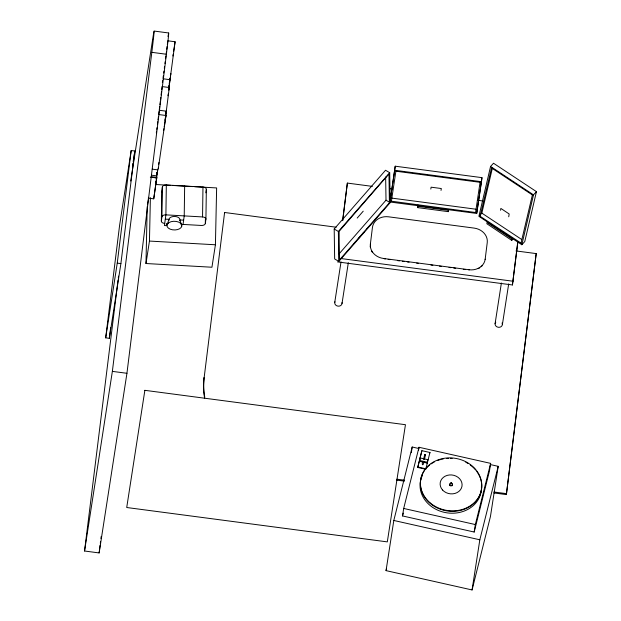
<?xml version="1.0" encoding="UTF-8"?>
<svg xmlns="http://www.w3.org/2000/svg" width="621" height="621" viewBox="0 0 621 621"><rect width="100%" height="100%" fill="white"/><g stroke="black" fill="none" stroke-linecap="round" stroke-linejoin="round"><path stroke-width="0.93" d="M164.728 223.397A3.679 2.142 0.8 0 1 161.351 221.06L161.778 191.198L162.368 186.929A3.679 2.142 0.8 0 1 166.327 184.996L202.974 187.061A3.679 2.142 0.8 0 1 206.343 189.405L205.916 219.267L205.326 223.537A3.679 2.142 0.8 0 1 201.367 225.462L181.216 224.328M161.351 221.06L161.941 216.791L162.368 186.929M166.327 184.996L165.9 214.866L164.433 225.532L166.265 225.64L166.56 223.506L168.392 223.607M184.654 186.028L184.227 215.898L183.048 224.429M205.916 219.267A3.679 2.142 0.8 0 0 202.547 216.931L202.974 187.061M205.326 223.537L205.38 219.679M194.652 186.696L216.636 187.938L215.417 244.775L211.94 267.232L145.982 263.521L147.2 206.677M145.982 263.521L149.459 241.064L150.391 197.711M158.301 167.825L158.2 169.176L165.993 115.506L158.704 114.543M166.133 112.021L166.203 111.167L165.458 115.778M161.724 89.719L162.027 86.567L169.316 87.53L165.108 120.358L166.024 112.937M161.111 94.959L161.522 91.489M158.697 164.262L158.906 162.531M389.972 202.004L395.228 166.203L481.966 177.645L481.469 181.712L476.711 213.445L389.972 202.004L395.228 166.203M480.103 182.108L475.554 212.506L391.385 201.196M391.362 201.406L395.919 171.008M476.711 213.445L481.966 177.645M105.686 337.84L119.612 225.244L131.178 150.53L134.819 151.012L120.893 263.599L109.327 338.321L105.686 337.84L117.253 263.118L131.178 150.53M109.327 338.321L110.639 327.733M168.539 33.433A44.114 0.598 -82.5 0 1 166.397 54.252L126.94 373.291L99.135 552.931L84.549 551.006L118.075 279.97M118.308 278.045L118.549 276.128M84.549 551.006L112.362 371.374L151.819 52.327A44.114 0.598 -82.5 0 0 152.983 37.252L130.728 181.014M99.135 552.931L100.082 545.238M100.323 543.321L100.555 541.396M100.912 538.516L101.153 536.591M159.698 106.525L159.232 110.259L166.521 111.221M166.18 53.996L166.529 51.17M166.762 49.284L167.111 46.451M167.344 44.572L167.81 40.8L175.099 41.762L168.796 88.989L170.208 78.083M159.915 104.732L160.358 101.145M160.575 99.352L160.8 97.559M148.256 198.107L153.729 198.829L156.795 177.412L151.33 176.69M155.576 184.491L155.894 181.301M156.205 178.77L156.414 177.078M156.973 172.537L156.764 174.284L157.043 172.444M153.729 198.829L156.795 177.412M156.205 180.168L157.734 169.867L152.261 169.145M204.627 398.24A88.236 75.63 8.8 0 1 204.053 378.422L224.6 212.491L336.163 227.208M342.613 220.509L347.364 183.086L372.352 186.378M342.722 220.618L347.364 183.086M370.341 244.325L372.445 227.402A14.702 12.606 8.8 0 1 388.567 216.814L474.211 228.109A14.702 12.606 8.8 0 1 487.244 242.547L485.141 259.462M417.669 207.616L417.871 206.304L448.486 210.348L448.284 211.652L417.669 207.616L417.995 204.992M448.284 211.652L448.494 209.906M337.498 261.899L512.434 284.969L517.79 241.662M512.434 284.969L517.898 241.771M493.866 492.942L506.371 494.588L536.21 253.593L516.012 250.931M506.371 494.588L536.21 253.593M158.029 119.884L158.479 116.321M157.47 124.223L157.804 121.669M170.449 76.267L170.798 73.534L170.511 75.405M163.067 77.811L163.315 75.909M163.688 73.053L163.936 71.143M164.317 68.287L164.565 66.385M164.938 63.521L165.186 61.619M165.559 58.762L165.931 55.898M156.345 132.801L156.57 131.078M156.803 129.362L157.028 127.639M205.869 192.821L206.343 189.405M132.599 165.38L132.894 163.463M133.189 161.545L134.819 151.012M162.368 82.469L162.655 80.621M158.666 113.915L159.092 111.175M147.488 204.806L148.652 197.323M172.894 56.006L173.189 54.105M173.632 51.256L175.099 41.762M168.633 87.53L168.92 85.659M169.215 83.796L169.502 81.933M169.789 80.062L170.076 78.199M163.657 130.573L163.952 128.687M164.239 126.808L165.993 115.506M224.46 213.422L224.6 212.491M204.053 378.422L204.2 377.483A88.236 75.63 8.8 0 0 204.775 397.308M334.727 302.574L341.03 261.837M342.024 303.475L348.327 262.737M370.388 244.014A14.702 12.606 8.8 0 0 383.421 258.452L385.276 259.004M430.819 189.056L431.106 187.185L441.314 188.528L441.019 190.399M490.644 464.632L498.205 466.332L490.443 516.501L472.061 589.95L386.045 570.629L393.815 520.468L412.189 447.011L418.802 448.502M411.312 452.693L412.189 447.011M402.532 515.942L403.689 508.459L418.996 447.275L490.644 463.375L489.488 470.858L474.18 532.034L402.532 515.942L403.239 513.117M418.562 450.085L418.996 447.275M425.796 469.266L417.731 467.458L421.892 450.675L429.949 452.484L429.879 452.957M419.493 461.333L419.617 460.51L427.17 462.21L427.038 463.025L419.493 461.333L420.254 457.98L427.799 459.672L427.675 460.487M420.13 458.795L420.254 457.98M421.892 450.675L417.731 467.458M424.733 454.58L425.525 454.999L424.733 454.58L423.545 459.416M469.018 270.05L469.065 269.747A14.702 12.606 8.8 0 0 485.187 259.159M500.58 210.302L500.868 208.423L509.166 213.973L508.731 216.776M495.084 323.727L501.395 282.99M511.751 240.374L511.952 239.062L487.066 222.427L486.856 223.739L511.751 240.374L512.954 238.992M502.381 324.628L508.692 283.89M474.18 532.034L475.337 524.551L490.644 463.375M472.061 589.95L479.831 539.789L498.205 466.332M167.942 95.712L168.229 93.88M168.803 90.208L169.052 88.772M155.685 182.985L155.918 181.728M156.865 174.416L157.734 169.867M490.567 166.451L478.907 216.333L521.842 244.736L524.784 241.53L536.451 191.641L493.516 163.238L490.567 166.451L533.501 194.847L521.842 244.736M521.12 243.153L480.118 216.294L491.584 167.709M479.497 215.697L481.849 213.127L492.414 167.949M520.972 243.316L532.438 194.73M386.045 570.629L386.51 568.766M423.08 461.263C420.805 465.688 423.825 466.363 423.91 461.45M424.368 459.602L425.564 454.766M427.038 463.025L427.799 459.672M429.949 452.484L425.866 468.801L417.809 466.992M169.168 88.058L169.316 87.53M166.971 225.206L168.974 219.337L165.31 219.135M334.199 229.002L385.54 170.255L389.709 172.723L390.167 202.671L338.825 261.418L334.657 258.941L334.199 229.002L338.367 231.478L338.825 261.418M338.367 231.478L389.709 172.723M339.361 259.702L339.128 231.338L388.754 174.191M357.199 218.08L363.238 211.171M339.097 253.865L386.006 200.195L385.649 177.016M339.571 259.826L389.406 202.811L388.963 174.315M353.861 243.735L355.74 241.592M358.239 238.728L360.11 236.585M362.61 233.729L363.859 232.293M366.988 228.722L368.237 227.294M533.501 194.847L536.451 191.641M155.46 184.491L170.752 185.353M172.661 185.462L192.735 186.595M202.547 216.931L165.9 214.866A3.679 2.142 0.8 0 0 161.941 216.791M183.637 220.16L179.974 219.958L181.806 226.036A7.444 4.339 0.8 0 1 170.162 229.157A7.444 4.339 0.8 0 1 171.194 221.666A7.444 4.339 0.8 0 1 181.806 226.036M149.459 241.064L215.417 244.775M154.101 31.05L168.679 32.975M151.819 52.327L166.397 54.252M162.943 78.766L170.232 79.729M394.731 170.27L481.469 181.712M395.895 171.21L480.08 182.31M389.654 188.66L392.542 189.04M478.085 200.327L482.89 200.963M391.416 198.06L476.253 209.246M151.516 175.2L156.981 175.922M150.352 177.132L156.725 177.971M383.421 258.452L469.065 269.747M388.133 259.384L390.035 259.632M397.65 260.641L399.551 260.89M402.4 261.262L404.31 261.519M407.159 261.891L409.068 262.147M416.675 263.149L418.585 263.397M430.951 265.035L432.853 265.283M439.521 266.161L441.422 266.409M449.03 267.418L450.939 267.667M453.788 268.047L455.698 268.295M463.305 269.297L465.214 269.553M340.96 258.53L513.016 281.228M117.253 263.118L120.893 263.599M112.362 371.374L126.94 373.291M396.858 479.187L404.55 480.204M494.013 492.003L506.519 493.656M396.71 480.126L404.403 481.143M403.689 508.459L475.337 524.551M393.815 520.468L479.831 539.789M386.006 200.195L390.167 202.671M491.436 167.872L532.29 194.893M481.849 213.127L521.609 239.427M167.981 36.561A44.114 0.598 -82.5 0 1 168.307 34.636M480.538 478.706A30.794 26.392 8.8 0 1 447.112 510.943A30.794 26.392 8.8 0 1 424.671 470.229M425.765 468.808A30.794 26.392 8.8 0 1 429.639 465.005M431.129 463.895A30.794 26.392 8.8 0 1 434.351 461.954M437.859 460.409A30.794 26.392 8.8 0 1 440.646 459.517M441.585 459.276A30.794 26.392 8.8 0 1 443.293 458.919M446.81 458.453A30.794 26.392 8.8 0 1 448.579 458.36M450.349 458.352A30.794 26.392 8.8 0 1 452.135 458.438M465.789 462.226A30.794 26.392 8.8 0 1 468.079 463.514M470.252 464.974A30.794 26.392 8.8 0 1 475.663 470.027M476.804 471.494A30.794 26.392 8.8 0 1 480.243 477.875M451.599 485.956A1.382 1.18 8.8 0 0 452.321 485.327L452.406 485.032A1.382 1.18 8.8 0 0 451.847 483.922M450.551 485.933A1.382 1.18 8.8 0 1 449.969 485.552M449.783 485.28A1.382 1.18 8.8 0 1 450.481 483.743M481.407 486.6A30.794 26.392 8.8 0 1 445.319 512.558A30.794 26.392 8.8 0 1 422.567 475.096M162.128 192.293A3.679 2.142 0.8 0 1 161.778 191.198M169.052 220.176A5.511 3.214 0.8 0 1 174.912 216.45A5.511 3.214 0.8 0 1 179.671 220.773M482.416 265.462A14.702 12.606 8.8 0 1 481.19 266.681M479.777 267.744A14.702 12.606 8.8 0 1 478.209 268.637M372.414 252.336A14.702 12.606 8.8 0 1 371.521 250.837M370.434 247.624A14.702 12.606 8.8 0 1 370.263 245.97M341.992 302.644A3.679 3.152 8.8 0 1 338.026 306.153A3.679 3.152 8.8 0 1 334.944 301.783M502.071 322.998A3.679 3.152 8.8 0 1 498.384 327.306A3.679 3.152 8.8 0 1 495.752 322.221M144.864 390.33L126.723 507.512L387.31 541.885L405.451 424.702L144.864 390.33M450.931 482.827L451.731 483.122L450.931 482.827M452.484 484.559L452.398 484.861A1.382 1.18 8.8 0 1 450.124 485.164A1.382 1.18 8.8 0 1 450.667 483.239A1.382 1.18 8.8 0 1 452.484 484.559M430.555 503.204A30.794 26.392 8.8 0 0 481.128 491.126A30.794 26.392 8.8 0 0 441.655 458.81A30.794 26.392 8.8 0 0 430.555 503.204M442.563 490.016A11.031 9.455 8.8 0 0 461.372 488.222A11.031 9.455 8.8 0 0 449.402 474.964A11.031 9.455 8.8 0 0 442.563 490.016"/></g></svg>
